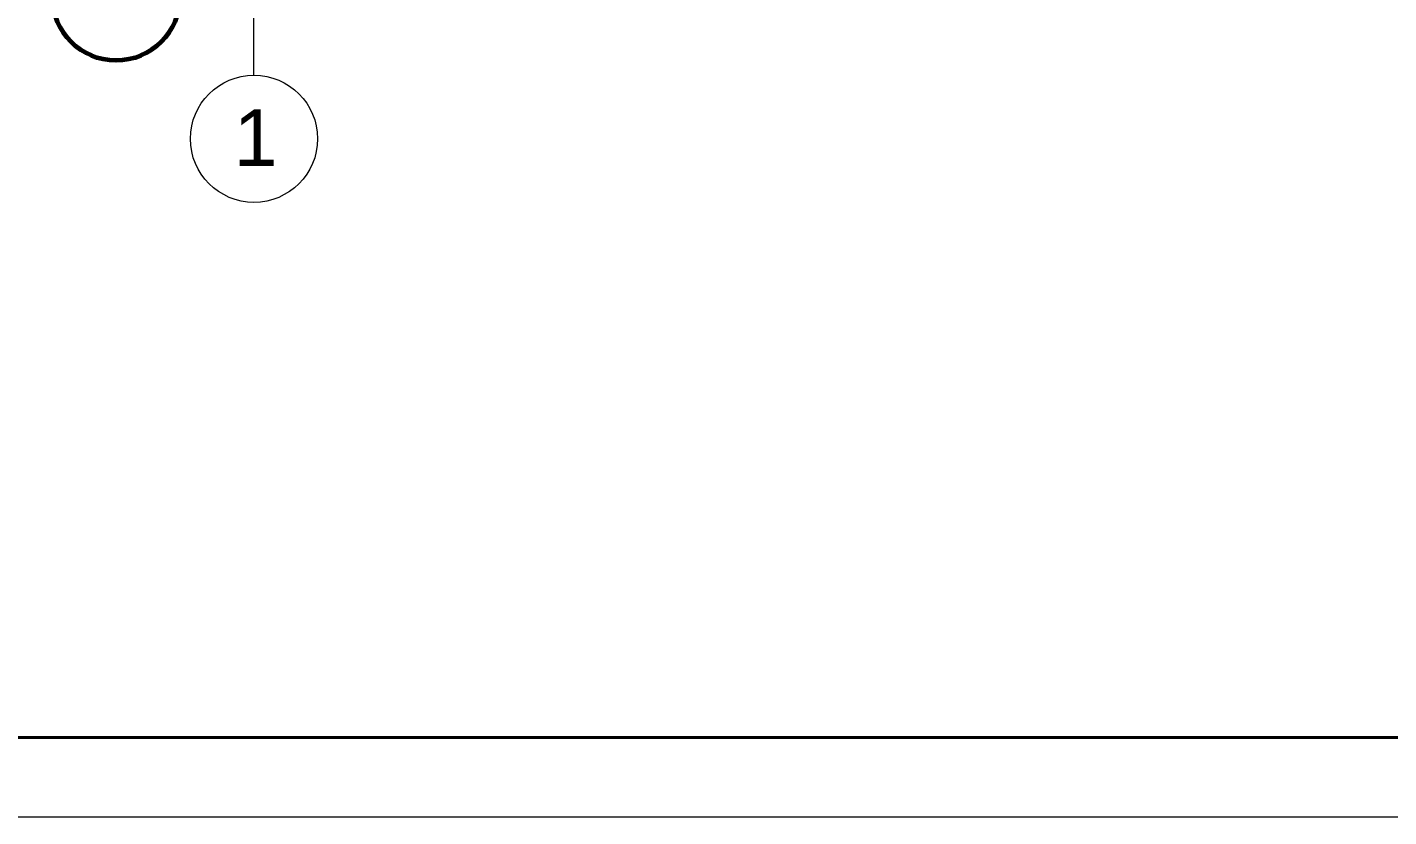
# Model space of a CAD drawing. Header units: millimetres. Extents: x -3817 to 677485, y -22715 to 103890.
# Drawn here: x 13225.9 to 13563.1, y -19807 to -19611.4 of the extents above; entities that cross this region are included whole.
import ezdxf

# ---------------------------------------------------------------- set-up
doc = ezdxf.new("R2010")
doc.units = ezdxf.units.MM
doc.layers.add('PDF _Геометрия', color=7, linetype='Continuous', true_color=0x1d1d1d)
doc.layers.add('PDF _Текст', color=7, linetype='Continuous')
doc.styles.add('PDF ArialMT', font='arial.ttf')

msp = doc.modelspace()

# ---------------------------------------------------------------- linework, layer by layer
at = {"layer": 'PDF _Геометрия', "color": 7, "lineweight": 9}
msp.add_lwpolyline([(16247.14, -17468.51), (12936.24, -17468.51), (12936.24, -19807.01), (16247.14, -19807.01)], close=True, dxfattribs=at)
at = {"layer": 'PDF _Геометрия', "color": 7, "lineweight": 40}
msp.add_lwpolyline([(16227.46, -19787.33), (16227.46, -17488.2), (13014.97, -17488.2), (13014.97, -19787.33)], close=True, dxfattribs=at)
at = {"layer": 'PDF _Геометрия', "color": 253, "lineweight": 9, "true_color": 0xaaaaaa}
msp.add_lwpolyline([(13282.04, -19623.26), (13282.04, -19553.22), (13282.04, -19552.82), (13282.04, -19482.77)], dxfattribs=at)
at = {"layer": 'PDF _Геометрия', "color": 8, "lineweight": 60, "true_color": 0x808080}
msp.add_circle((13247.89, -19603.87), 15.75, dxfattribs=at)
at = {"layer": 'PDF _Геометрия', "color": 253, "lineweight": 20, "true_color": 0xaaaaaa}
for centre in [(13247.89, -19603.87), (13282.04, -19639)]:
    msp.add_circle(centre, 15.75, dxfattribs=at)
at = {"layer": 'PDF _Геометрия', "color": 253, "lineweight": 9, "true_color": 0xaaaaaa}
msp.add_circle((13282.04, -19639), 15.75, dxfattribs=at)

# ---------------------------------------------------------------- texts
at = {"layer": 'PDF _Текст', "color": 9, "true_color": 0xbebebe, "insert": (13277.01, -19638.72), "char_height": 14, "attachment_point": 4, "style": 'PDF ArialMT'}
msp.add_mtext('1', dxfattribs=at)

doc.saveas('drawing.dxf')
